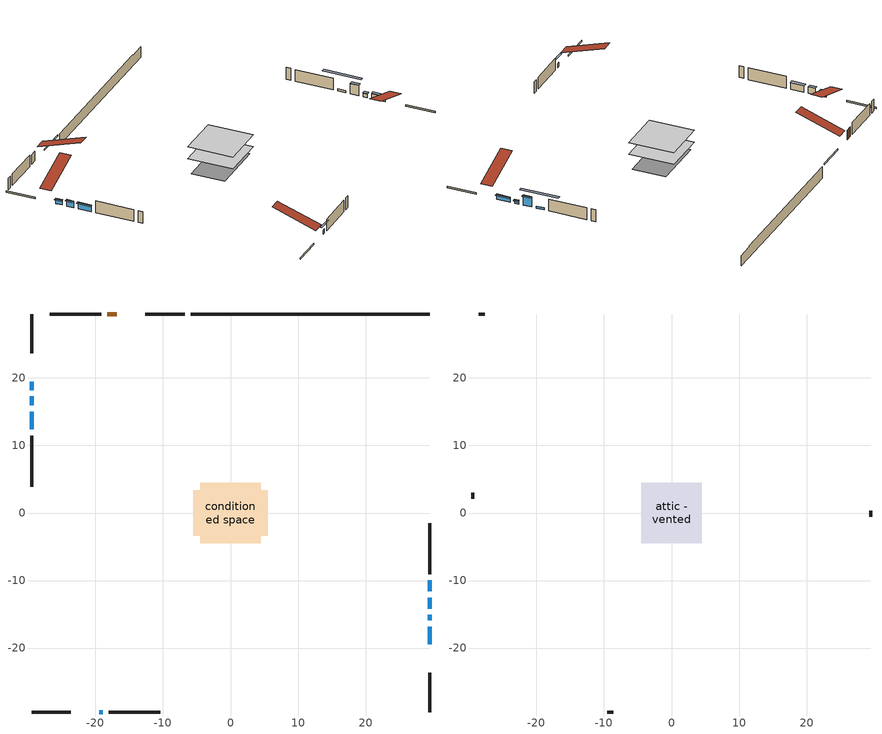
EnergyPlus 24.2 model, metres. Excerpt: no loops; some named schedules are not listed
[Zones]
conditioned space
 floor adiabatic (AdiabaticFloorConstruction): -4.48,-4.48 -4.48,4.48 4.48,4.48 4.48,-4.48 z0.61
 floor foundation (Slab1 construction): -5.49,-3.35 -5.49,3.35 5.49,3.35 5.49,-3.35 z-1.73
 wall outside (RimJoist1 construction): -6.81,29.47 -12.65,29.47 / -29.47,-29.47 -23.64,-29.47 / -29.47,29.47 -29.47,23.64 / 29.47,-29.47 29.47,-23.64 z0.61:0.91
 wall outside (AdiabaticWallConstruction 1): -16.81,29.47 -18.24,29.47 z0.61:2.64
 wall outside (AdiabaticWallConstruction): -19.47,-29.47 -18.94,-29.47 z0.61:1.45; 29.47,-19.47 29.47,-16.83 / -29.47,19.47 -29.47,18.2 z0.61:1.63; 29.47,-15.9 29.47,-15.09 z0.61:1.32; 29.47,-14.16 29.47,-12.54 z0.61:2.72; -29.47,17.27 -29.47,15.95 / -29.47,15.02 -29.47,12.41 z0.61:1.93; 29.47,-11.61 29.47,-9.98 z0.61:1.02
 wall outside (Wall1 construction): -19.17,29.47 -26.74,29.47 / -18.01,-29.47 -10.44,-29.47 / -29.47,11.48 -29.47,3.91 / 29.47,-9.05 29.47,-1.48 z0.61:3.05
 wall foundation (FoundationWall1 construction): -5.88,29.47,-1.73 -5.88,29.47,0.61 25.94,29.47,0.61 25.94,29.47,0.42 29.47,29.47,0.42 29.47,29.47,-1.73
 window (WindowConstruction 6): -19.47,-29.47 -18.94,-29.47 z0.61:1.45
 window (WindowConstruction): 29.47,-19.47 29.47,-16.83 z0.61:1.62
 window (WindowConstruction 1): 29.47,-15.9 29.47,-15.09 z0.61:1.32
 window (WindowConstruction 2): 29.47,-14.16 29.47,-12.54 z0.61:2.72
 window (WindowConstruction 3): -29.47,19.47 -29.47,18.2 z0.61:1.62
 window (WindowConstruction 4): -29.47,17.27 -29.47,15.95 z0.61:1.93
 window (WindowConstruction 5): -29.47,15.02 -29.47,12.41 z0.61:1.93
 window (WindowConstruction 7): 29.47,-11.61 29.47,-9.98 z0.61:1.02
 door (Door): -16.81,29.47 -18.24,29.47 z0.61:2.64
 ceiling adiabatic (AdiabaticFloorConstruction): 4.48,-4.48 4.48,4.48 -4.48,4.48 -4.48,-4.48 z0.61
attic - vented
 floor to conditioned space (Floor1 construction Reversed): -4.5,-4.5 -4.5,4.5 4.5,4.5 4.5,-4.5 z3.05
 wall outside (Wall2 construction): -27.66,29.47 -28.55,29.47 / -9.51,-29.47 -8.63,-29.47 / -29.47,2.98 -29.47,2.1 / 29.47,-0.55 29.47,0.33 z0.61:3.05
 roof outside (Roof1 construction): -15.89,29.47,3.05 -15.89,20.71,5.97 -13.57,20.71,5.97 -13.57,29.47,3.05; -20.4,-29.47,3.05 -20.4,-20.71,5.97 -22.71,-20.71,5.97 -22.71,-29.47,3.05; -29.47,20.4,3.05 -20.71,20.4,5.97 -20.71,22.71,5.97 -29.47,22.71,3.05; 29.47,-20.4,3.05 20.71,-20.4,5.97 20.71,-22.71,5.97 29.47,-22.71,3.05
shading: -17.72,-29.47 -20.69,-29.47 -20.69,-29.77 -17.72,-29.77 z2.67; 29.47,-16.77 29.47,-19.53 30.08,-19.53 30.08,-16.77 z1.69; 29.47,-15.03 29.47,-15.96 30.08,-15.96 30.08,-15.03 z1.38; 29.47,-12.48 29.47,-14.22 30.08,-14.22 30.08,-12.48 z2.78; -29.47,18.14 -29.47,19.53 -30.08,19.53 -30.08,18.14 z1.69; -29.47,15.89 -29.47,17.33 -30.08,17.33 -30.08,15.89 z1.99; -29.47,12.35 -29.47,15.08 -30.08,15.08 -30.08,12.35 z1.99; 29.47,-6.93 29.47,-14.66 30.08,-14.66 30.08,-6.93 z4.07
[Building]
Building 1: Terrain=Suburbs
[Site:Location]
Yorkton_SK: Latitude {deg}=51.26; Longitude {deg}=-102.46; Time Zone {hr}=-6; Elevation {m}=498; Keep Site Location Information=Yes
[Site:GroundTemperature:Shallow]
-4.19528, -6.84742, -7.05981, -5.80124, -0.748752, 4.2802, 8.64002, 11.4019, 11.6365, 9.39021, 5.14156, 0.266876
[Site:WaterMainsTemperature]
Calculation Method=Schedule; Temperature Schedule=mains temperature schedule
[Material] Roughness=Rough; Thermal Absorptance=0.9
Name | Thickness {m} | Conductivity {W/m-K} | Density {kg/m3} | Specific Heat {J/kg-K} | Solar Absorptance | Visible Absorptance
asphalt or fiberglass shingles | 0.00635 | 0.162714 | 1121.4 | 1465.45 | 0.84 | 0.84
ceiling loosefill ins | 0.0846667 | 0.0480833 | 16.02 | 1046.75 | 0.7 | 0.7
ceiling stud and cavity | 0.1397 | 0.084762 | 65.682 | 1177.47 | 0.7 | 0.7
concrete 4.0 in. | 0.1016 | 1.803125 | 2242.8 | 837.4 | 0.7 | 0.7
concrete 8.0 in. | 0.2032 | 1.803125 | 2242.8 | 837.4 | 0.7 | 0.7
door material | 0.04445 | 0.0451087 | 512.64 | 1214.23 | 0.7 | 0.7
floor covering | 0.0127 | 0.0433444 | 54.468 | 1339.84 | 0.6 | 0.6
floor rigid ins; wall rigid ins | 0.512978 | 0.029427 | 32.04 | 1214.23 | 0.7 | 0.7
floor stud and cavity | 0.1397 | 1.75129 | 37.0049 | 1207.88 | 0.7 | 0.7
furniture material conditioned space 1 | 0.1524 | 0.115458 | 640.8 | 1214.23 | 0.6 | 0.6
gypsum board | 0.0127 | 0.160291 | 801 | 837.4 | 0.6 | 0.6
osb sheathing 0.5 in. | 0.0127 | 0.115458 | 512.64 | 1214.23 | 0.7 | 0.7
osb sheathing 0.75 in. | 0.01905 | 0.115458 | 512.64 | 1214.23 | 0.7 | 0.7
osb sheathing 2.0 in. | 0.0508 | 0.115458 | 512.64 | 1214.23 | 0.7 | 0.7
rim joist stud and cavity | 0.0508 | 0.0495211 | 125.044 | 1163.47 | 0.6 | 0.6
wall stud and cavity | 0.1397 | 0.0921469 | 139.0536 | 1170.24 | 0.7 | 0.7
wall stud and cavity 1 | 0.0889 | 6.1454 | 50.32683 | 1063.81 | 0.6 | 0.6
wall stud and cavity 2 | 0.0889 | 0.380278 | 52.3479 | 1209.89 | 0.7 | 0.7
wall stud and cavity 3 | 0.0889 | 0.391764 | 83.0341 | 1211.67 | 0.7 | 0.7
wood siding | 0.0254 | 0.102417 | 544.68 | 1172.36 | 0 | 0
wood siding 1 | 0.00254 | 0.102417 | 544.68 | 1172.36 | 0 | 0
wood siding 2; wood siding 3; wood siding 4 | 0.0254 | 0.102417 | 544.68 | 1172.36 | 0.7 | 0.7
[WindowMaterial:SimpleGlazingSystem]
Name | U-Factor {W/m2-K} | Solar Heat Gain Coefficient
WindowMaterial | 2.78222 | 0.56
WindowMaterial 1 | 2.765186 | 0.46
WindowMaterial 2 | 3.03319 | 0.6
WindowMaterial 3 | 2.78222 | 0.55
WindowMaterial 4 | 2.912814 | 0.67
WindowMaterial 5 | 2.89067 | 0.69
WindowMaterial 6 | 2.87818 | 0.59
WindowMaterial 7 | 3.02467 | 0.56
[Construction]
AdiabaticFloorConstruction: floor stud and cavity, floor rigid ins, osb sheathing 0.75 in., floor covering
AdiabaticWallConstruction: wood siding 3, wall rigid ins, wall stud and cavity 2, gypsum board
AdiabaticWallConstruction 1: wood siding 4, wall rigid ins, wall stud and cavity 2, gypsum board
Door: door material
Floor1 construction Reversed: gypsum board, ceiling stud and cavity, ceiling loosefill ins
FoundationWall1 construction: concrete 8.0 in.
furniture construction conditioned space 1: furniture material conditioned space 1
PartitionWallConstruction: gypsum board, wall stud and cavity 3, gypsum board
RimJoist1 construction: wood siding 2, osb sheathing 2.0 in., rim joist stud and cavity
Roof1 construction: asphalt or fiberglass shingles
Slab1 construction: concrete 4.0 in.
Wall1 construction: wood siding, osb sheathing 0.5 in., wall stud and cavity, gypsum board
Wall2 construction: wood siding 1, wall stud and cavity 1
WindowConstruction: WindowMaterial
WindowConstruction 1: WindowMaterial 1
WindowConstruction 2: WindowMaterial 2
WindowConstruction 3: WindowMaterial 3
WindowConstruction 4: WindowMaterial 4
WindowConstruction 5: WindowMaterial 5
WindowConstruction 6: WindowMaterial 6
WindowConstruction 7: WindowMaterial 7
[Zone] Multiplier=1; Part of Total Floor Area=Yes
Name | Volume {m3}
attic - vented | 38.4288
conditioned space | 384.5
[Space]
Name | Zone | Volume {m3}
attic - vented 1 | attic - vented | 38.4288
conditioned space 1 | conditioned space | 384.5
[ZoneInfiltration:EffectiveLeakageArea]
infil attic - vented 1: Zone or Space=attic - vented 1; Schedule=Always On Discrete; Effective Air Leakage Area {cm2}=2817.74; Stack Coefficient=0.000372766; Wind Coefficient=1.30448e-05
[ZoneMixing]
whole house fan mix: Zone or Space=attic - vented; Schedule=Always On Continuous; Design Flow Rate Calculation Method=Flow/Zone; Design Flow Rate {m3/s}=0; Source Zone or Space=conditioned space
[SurfaceProperty:ExposedFoundationPerimeter]
Slab1: Exposed Perimeter Calculation Method=TotalExposedPerimeter; Total Exposed Perimeter {m}=35.357
[InternalMass] Zone or ZoneList=conditioned space; Space or SpaceList=conditioned space 1
Name | Construction | Surface Area {m2}
furniture mass conditioned space 1 | furniture construction conditioned space 1 | 61.52
partition wall mass | PartitionWallConstruction | 153.8
[Lights]
interior lighting: Zone or ZoneList or Space or SpaceList=conditioned space 1; Schedule=interior lighting schedule; Design Level Calculation Method=LightingLevel; Lighting Level {W}=343.2; Return Air Fraction=0; Fraction Radiant=0.6; Fraction Visible=0.2; Fraction Replaceable=1
[People]
occupants: Zone or ZoneList or Space or SpaceList=conditioned space 1; Number of People Schedule=occupants schedule; Number of People Calculation Method=People; Number of People=3; Fraction Radiant=0.314171; Sensible Heat Fraction=0.56303; Activity Level Schedule=occupants activity schedule; Carbon Dioxide Generation Rate {m3/s-W}=0; Enable ASHRAE 55 Comfort Warnings=No; Mean Radiant Temperature Calculation Type=EnclosureAveraged
[ElectricEquipment] Zone or ZoneList or Space or SpaceList=conditioned space 1; Design Level Calculation Method=EquipmentLevel
Name | Schedule | Design Level {W} | Fraction Latent | Fraction Radiant | Fraction Lost
clothes dryer | clothes dryer schedule | 140.772 | 0.015 | 0.081 | 0.85
clothes washer | clothes washer schedule | 32.1985 | 0.03 | 0.162 | 0.7
cooking range | cooking range schedule | 215.147 | 0.08 | 0.432 | 0.2
dishwasher | dishwasher schedule | 66.8632 | 0.3 | 0.18 | 0.4
fridge | fridge schedule | 72.9452 | 0 | 0.6 | 0
mech vent house fan | mech vent house fan schedule | 0 | 0 | 0 | 1
mech vent house fan cfis | mech vent house fan cfis schedule | 0 | 0 | 0 | 0
misc plug loads | misc plug loads schedule | 494.7 | 0.045 | 0.513 | 0.1
whole house fan | Always On Discrete | 0 | 0 | 0 | 1
[OtherEquipment] Zone or ZoneList or Space or SpaceList=conditioned space 1; Design Level Calculation Method=EquipmentLevel
Name | Fuel Type | Schedule | Design Level {W} | Fraction Latent | Fraction Radiant | Fraction Lost
clothes dryer 1 | Electricity | clothes dryer schedule | 0 | 0.015 | 0.081 | 0.85
cooking range 1 | Electricity | cooking range schedule | 0 | 0.08 | 0.432 | 0.2
general water use latent | None | general water use schedule | 62.594 | 1 | 0 | 0
general water use sensible | None | general water use schedule | -61.6891 | 0 | 0.6 | 0
mech vent house fan latent load | None | Always On Discrete | 0 | 1 | 0 | 0
mech vent house fan sensible load | None | Always On Discrete | 0 | 0 | 0 | 0
water heater energy adjustment1 | NaturalGas | Always On Discrete | 0.01 | 0 | 0 | 1
[ZoneInfiltration:DesignFlowRate] Zone or ZoneList or Space or SpaceList=conditioned space 1; Schedule=Always On Discrete; Design Flow Rate Calculation Method=Flow/Zone; Design Flow Rate {m3/s}=0
infil flow; natural vent flow; whole house fan flow
[AvailabilityManager:Scheduled]
furnace airloop Availability Manager: Schedule=Always On Discrete
[Foundation:Kiva]
Foundation Kiva 1: Initial Indoor Air Temperature {C}=21; Wall Height Above Grade {m}=0.609996; Wall Depth Below Slab {m}=0.2032
[Foundation:Kiva:Settings]
Soil Conductivity {W/m-K}=0.849921; Soil Density {kg/m3}=1842.3; Soil Specific Heat {J/kg-K}=418.7; Ground Solar Absorptivity=0.9; Ground Thermal Absorptivity=0.9; Ground Surface Roughness {m}=0.03; Far-Field Width {m}=40; Deep-Ground Boundary Condition=ZeroFlux; Deep-Ground Depth {m}=40; Minimum Cell Dimension {m}=0.2; Maximum Cell Growth Coefficient=3; Simulation Timestep=Timestep
[Exterior:Lights]
exterior lighting: Schedule=exterior lighting schedule; Design Level {W}=75.6
[EnergyManagementSystem:GlobalVariable]
furnace_airloop_Fan_RTF
infil_program_Qfan
infil_program_Qinf
natural_vent_program_Qnv
natural_vent_program_Qwhf
[EnergyManagementSystem:Sensor]
Name | Output:Variable or Output:Meter Index Key | Output:Variable or Output:Meter
airflow_gain | infil flow | Infiltration Sensible Heat Gain Energy
airflow_gain_1 | natural vent flow | Infiltration Sensible Heat Gain Energy
airflow_gain_2 | whole house fan flow | Infiltration Sensible Heat Gain Energy
airflow_loss | infil flow | Infiltration Sensible Heat Loss Energy
airflow_loss_1 | natural vent flow | Infiltration Sensible Heat Loss Energy
airflow_loss_2 | whole house fan flow | Infiltration Sensible Heat Loss Energy
clg_load_cond |  | Cooling:EnergyTransfer:Zone:CONDITIONED SPACE
clg_sp_s; clg_sp_s_1 | cooling setpoint | Schedule Value
clothes_dryer_exhaust_0_sch_s | clothes dryer exhaust 0 schedule | Schedule Value
cool_season | cooling season schedule | Schedule Value
htg_load_cond |  | Heating:EnergyTransfer:Zone:CONDITIONED SPACE
htg_sp_s; htg_sp_s_1 | heating setpoint | Schedule Value
ig_ee_conv | clothes dryer | Electric Equipment Convective Heating Energy
ig_ee_conv_2 | cooking range | Electric Equipment Convective Heating Energy
ig_ee_conv_4 | fridge | Electric Equipment Convective Heating Energy
ig_ee_conv_5 | misc plug loads | Electric Equipment Convective Heating Energy
ig_ee_conv_6 | whole house fan | Electric Equipment Convective Heating Energy
ig_ee_rad | clothes dryer | Electric Equipment Radiant Heating Energy
ig_ee_rad_2 | cooking range | Electric Equipment Radiant Heating Energy
ig_ee_rad_4 | fridge | Electric Equipment Radiant Heating Energy
ig_ee_rad_5 | misc plug loads | Electric Equipment Radiant Heating Energy
ig_ee_rad_6 | whole house fan | Electric Equipment Radiant Heating Energy
ig_lgt_conv | interior lighting | Lights Convective Heating Energy
ig_lgt_rad | interior lighting | Lights Radiant Heating Energy
ig_lgt_vis | interior lighting | Lights Visible Radiation Heating Energy
ig_oe_conv | clothes dryer 1 | Other Equipment Convective Heating Energy
ig_oe_conv_1 | cooking range 1 | Other Equipment Convective Heating Energy
ig_oe_conv_2 | general water use latent | Other Equipment Convective Heating Energy
ig_oe_conv_3 | general water use sensible | Other Equipment Convective Heating Energy
ig_oe_conv_4 | water heater energy adjustment1 | Other Equipment Convective Heating Energy
ig_oe_rad | clothes dryer 1 | Other Equipment Radiant Heating Energy
ig_oe_rad_1 | cooking range 1 | Other Equipment Radiant Heating Energy
ig_oe_rad_2 | general water use latent | Other Equipment Radiant Heating Energy
ig_oe_rad_3 | general water use sensible | Other Equipment Radiant Heating Energy
ig_oe_rad_4 | water heater energy adjustment1 | Other Equipment Radiant Heating Energy
ig_ppl_conv | occupants | People Convective Heating Energy
ig_ppl_rad | occupants | People Radiant Heating Energy
im_conv | furniture mass conditioned space 1 | Surface Inside Face Convection Heat Gain Energy
im_conv_1 | partition wall mass | Surface Inside Face Convection Heat Gain Energy
im_ig | furniture mass conditioned space 1 | Surface Inside Face Internal Gains Radiation Heat Gain Energy
im_ig_1 | partition wall mass | Surface Inside Face Internal Gains Radiation Heat Gain Energy
im_lgt | furniture mass conditioned space 1 | Surface Inside Face Lights Radiation Heat Gain Energy
im_lgt_1 | partition wall mass | Surface Inside Face Lights Radiation Heat Gain Energy
im_sol | furniture mass conditioned space 1 | Surface Inside Face Solar Radiation Heat Gain Energy
im_sol_1 | partition wall mass | Surface Inside Face Solar Radiation Heat Gain Energy
im_surf | furniture mass conditioned space 1 | Surface Inside Face Net Surface Thermal Radiation Heat Gain Energy
im_surf_1 | partition wall mass | Surface Inside Face Net Surface Thermal Radiation Heat Gain Energy
mv_conv | mech vent house fan | Electric Equipment Convective Heating Energy
mv_conv_1 | mech vent house fan cfis | Electric Equipment Convective Heating Energy
mv_conv_2 | mech vent house fan latent load | Other Equipment Convective Heating Energy
mv_conv_3 | mech vent house fan sensible load | Other Equipment Convective Heating Energy
mv_rad | mech vent house fan | Electric Equipment Radiant Heating Energy
mv_rad_1 | mech vent house fan cfis | Electric Equipment Radiant Heating Energy
mv_rad_2 | mech vent house fan latent load | Other Equipment Radiant Heating Energy
mv_rad_3 | mech vent house fan sensible load | Other Equipment Radiant Heating Energy
natural_vent_s | natural vent schedule | Schedule Value
out_pb_s |  | Site Outdoor Air Barometric Pressure
out_wt_s |  | Site Outdoor Air Humidity Ratio
site_vw_s |  | Site Wind Speed
ss_back_out | Window1 | Surface Window Shortwave from Zone Back Out Window Heat Transfer Rate
ss_back_out_1 | Window2 | Surface Window Shortwave from Zone Back Out Window Heat Transfer Rate
ss_back_out_2 | Window4 | Surface Window Shortwave from Zone Back Out Window Heat Transfer Rate
ss_back_out_3 | Window5 | Surface Window Shortwave from Zone Back Out Window Heat Transfer Rate
ss_back_out_4 | Window6 | Surface Window Shortwave from Zone Back Out Window Heat Transfer Rate
ss_back_out_5 | Window7 | Surface Window Shortwave from Zone Back Out Window Heat Transfer Rate
ss_back_out_6 | Window8 | Surface Window Shortwave from Zone Back Out Window Heat Transfer Rate
ss_back_out_7 | Window9 | Surface Window Shortwave from Zone Back Out Window Heat Transfer Rate
ss_conv | Door1 | Surface Inside Face Convection Heat Gain Energy
ss_conv_1 | Window1 | Surface Inside Face Convection Heat Gain Energy
ss_conv_2 | Window2 | Surface Inside Face Convection Heat Gain Energy
ss_conv_3 | Window4 | Surface Inside Face Convection Heat Gain Energy
ss_conv_4 | Window5 | Surface Inside Face Convection Heat Gain Energy
ss_conv_5 | Window6 | Surface Inside Face Convection Heat Gain Energy
ss_conv_6 | Window7 | Surface Inside Face Convection Heat Gain Energy
ss_conv_7 | Window8 | Surface Inside Face Convection Heat Gain Energy
ss_conv_8 | Window9 | Surface Inside Face Convection Heat Gain Energy
ss_ig | Door1 | Surface Inside Face Internal Gains Radiation Heat Gain Energy
ss_ig_1 | Window1 | Surface Inside Face Internal Gains Radiation Heat Gain Energy
ss_ig_2 | Window2 | Surface Inside Face Internal Gains Radiation Heat Gain Energy
ss_ig_3 | Window4 | Surface Inside Face Internal Gains Radiation Heat Gain Energy
ss_ig_4 | Window5 | Surface Inside Face Internal Gains Radiation Heat Gain Energy
ss_ig_5 | Window6 | Surface Inside Face Internal Gains Radiation Heat Gain Energy
ss_ig_6 | Window7 | Surface Inside Face Internal Gains Radiation Heat Gain Energy
ss_ig_7 | Window8 | Surface Inside Face Internal Gains Radiation Heat Gain Energy
ss_ig_8 | Window9 | Surface Inside Face Internal Gains Radiation Heat Gain Energy
ss_lgt | Door1 | Surface Inside Face Lights Radiation Heat Gain Energy
ss_sol | Door1 | Surface Inside Face Solar Radiation Heat Gain Energy
ss_surf | Door1 | Surface Inside Face Net Surface Thermal Radiation Heat Gain Energy
ss_surf_1 | Window1 | Surface Inside Face Net Surface Thermal Radiation Heat Gain Energy
ss_surf_2 | Window2 | Surface Inside Face Net Surface Thermal Radiation Heat Gain Energy
ss_surf_3 | Window4 | Surface Inside Face Net Surface Thermal Radiation Heat Gain Energy
ss_surf_4 | Window5 | Surface Inside Face Net Surface Thermal Radiation Heat Gain Energy
ss_surf_5 | Window6 | Surface Inside Face Net Surface Thermal Radiation Heat Gain Energy
ss_surf_6 | Window7 | Surface Inside Face Net Surface Thermal Radiation Heat Gain Energy
ss_surf_7 | Window8 | Surface Inside Face Net Surface Thermal Radiation Heat Gain Energy
ss_surf_8 | Window9 | Surface Inside Face Net Surface Thermal Radiation Heat Gain Energy
ss_trans_in | Window1 | Surface Window Transmitted Solar Radiation Rate
ss_trans_in_1 | Window2 | Surface Window Transmitted Solar Radiation Rate
ss_trans_in_2 | Window4 | Surface Window Transmitted Solar Radiation Rate
ss_trans_in_3 | Window5 | Surface Window Transmitted Solar Radiation Rate
ss_trans_in_4 | Window6 | Surface Window Transmitted Solar Radiation Rate
ss_trans_in_5 | Window7 | Surface Window Transmitted Solar Radiation Rate
ss_trans_in_6 | Window8 | Surface Window Transmitted Solar Radiation Rate
ss_trans_in_7 | Window9 | Surface Window Transmitted Solar Radiation Rate
ss_trans_out | Window1 | Surface Inside Face Initial Transmitted Diffuse Transmitted Out Window Solar Radiation Rate
ss_trans_out_1 | Window2 | Surface Inside Face Initial Transmitted Diffuse Transmitted Out Window Solar Radiation Rate
ss_trans_out_2 | Window4 | Surface Inside Face Initial Transmitted Diffuse Transmitted Out Window Solar Radiation Rate
ss_trans_out_3 | Window5 | Surface Inside Face Initial Transmitted Diffuse Transmitted Out Window Solar Radiation Rate
ss_trans_out_4 | Window6 | Surface Inside Face Initial Transmitted Diffuse Transmitted Out Window Solar Radiation Rate
ss_trans_out_5 | Window7 | Surface Inside Face Initial Transmitted Diffuse Transmitted Out Window Solar Radiation Rate
ss_trans_out_6 | Window8 | Surface Inside Face Initial Transmitted Diffuse Transmitted Out Window Solar Radiation Rate
ss_trans_out_7 | Window9 | Surface Inside Face Initial Transmitted Diffuse Transmitted Out Window Solar Radiation Rate
s_conv | Floor1 | Surface Inside Face Convection Heat Gain Energy
s_conv_1 | FoundationWall1 | Surface Inside Face Convection Heat Gain Energy
s_conv_10 | Wall1:180 | Surface Inside Face Convection Heat Gain Energy
s_conv_11 | Wall1:270 | Surface Inside Face Convection Heat Gain Energy
s_conv_12 | Wall1:90 | Surface Inside Face Convection Heat Gain Energy
s_conv_2 | inferred conditioned ceiling | Surface Inside Face Convection Heat Gain Energy
s_conv_3 | inferred conditioned floor | Surface Inside Face Convection Heat Gain Energy
s_conv_4 | RimJoist1:0 | Surface Inside Face Convection Heat Gain Energy
s_conv_5 | RimJoist1:180 | Surface Inside Face Convection Heat Gain Energy
s_conv_6 | RimJoist1:270 | Surface Inside Face Convection Heat Gain Energy
s_conv_7 | RimJoist1:90 | Surface Inside Face Convection Heat Gain Energy
s_conv_8 | Slab1 | Surface Inside Face Convection Heat Gain Energy
s_conv_9 | Wall1:0 | Surface Inside Face Convection Heat Gain Energy
s_ig | Floor1 | Surface Inside Face Internal Gains Radiation Heat Gain Energy
s_ig_1 | FoundationWall1 | Surface Inside Face Internal Gains Radiation Heat Gain Energy
s_ig_10 | Wall1:180 | Surface Inside Face Internal Gains Radiation Heat Gain Energy
s_ig_11 | Wall1:270 | Surface Inside Face Internal Gains Radiation Heat Gain Energy
s_ig_12 | Wall1:90 | Surface Inside Face Internal Gains Radiation Heat Gain Energy
s_ig_2 | inferred conditioned ceiling | Surface Inside Face Internal Gains Radiation Heat Gain Energy
s_ig_3 | inferred conditioned floor | Surface Inside Face Internal Gains Radiation Heat Gain Energy
s_ig_4 | RimJoist1:0 | Surface Inside Face Internal Gains Radiation Heat Gain Energy
s_ig_5 | RimJoist1:180 | Surface Inside Face Internal Gains Radiation Heat Gain Energy
s_ig_6 | RimJoist1:270 | Surface Inside Face Internal Gains Radiation Heat Gain Energy
s_ig_7 | RimJoist1:90 | Surface Inside Face Internal Gains Radiation Heat Gain Energy
s_ig_8 | Slab1 | Surface Inside Face Internal Gains Radiation Heat Gain Energy
s_ig_9 | Wall1:0 | Surface Inside Face Internal Gains Radiation Heat Gain Energy
s_lgt | Floor1 | Surface Inside Face Lights Radiation Heat Gain Energy
s_lgt_1 | FoundationWall1 | Surface Inside Face Lights Radiation Heat Gain Energy
s_lgt_10 | Wall1:180 | Surface Inside Face Lights Radiation Heat Gain Energy
s_lgt_11 | Wall1:270 | Surface Inside Face Lights Radiation Heat Gain Energy
s_lgt_12 | Wall1:90 | Surface Inside Face Lights Radiation Heat Gain Energy
s_lgt_2 | inferred conditioned ceiling | Surface Inside Face Lights Radiation Heat Gain Energy
s_lgt_3 | inferred conditioned floor | Surface Inside Face Lights Radiation Heat Gain Energy
s_lgt_4 | RimJoist1:0 | Surface Inside Face Lights Radiation Heat Gain Energy
s_lgt_5 | RimJoist1:180 | Surface Inside Face Lights Radiation Heat Gain Energy
s_lgt_6 | RimJoist1:270 | Surface Inside Face Lights Radiation Heat Gain Energy
s_lgt_7 | RimJoist1:90 | Surface Inside Face Lights Radiation Heat Gain Energy
s_lgt_8 | Slab1 | Surface Inside Face Lights Radiation Heat Gain Energy
s_lgt_9 | Wall1:0 | Surface Inside Face Lights Radiation Heat Gain Energy
s_sol | Floor1 | Surface Inside Face Solar Radiation Heat Gain Energy
s_sol_1 | FoundationWall1 | Surface Inside Face Solar Radiation Heat Gain Energy
s_sol_10 | Wall1:180 | Surface Inside Face Solar Radiation Heat Gain Energy
s_sol_11 | Wall1:270 | Surface Inside Face Solar Radiation Heat Gain Energy
s_sol_12 | Wall1:90 | Surface Inside Face Solar Radiation Heat Gain Energy
s_sol_2 | inferred conditioned ceiling | Surface Inside Face Solar Radiation Heat Gain Energy
s_sol_3 | inferred conditioned floor | Surface Inside Face Solar Radiation Heat Gain Energy
s_sol_4 | RimJoist1:0 | Surface Inside Face Solar Radiation Heat Gain Energy
s_sol_5 | RimJoist1:180 | Surface Inside Face Solar Radiation Heat Gain Energy
s_sol_6 | RimJoist1:270 | Surface Inside Face Solar Radiation Heat Gain Energy
s_sol_7 | RimJoist1:90 | Surface Inside Face Solar Radiation Heat Gain Energy
s_sol_8 | Slab1 | Surface Inside Face Solar Radiation Heat Gain Energy
s_sol_9 | Wall1:0 | Surface Inside Face Solar Radiation Heat Gain Energy
s_surf | Floor1 | Surface Inside Face Net Surface Thermal Radiation Heat Gain Energy
s_surf_1 | FoundationWall1 | Surface Inside Face Net Surface Thermal Radiation Heat Gain Energy
s_surf_10 | Wall1:180 | Surface Inside Face Net Surface Thermal Radiation Heat Gain Energy
s_surf_11 | Wall1:270 | Surface Inside Face Net Surface Thermal Radiation Heat Gain Energy
s_surf_12 | Wall1:90 | Surface Inside Face Net Surface Thermal Radiation Heat Gain Energy
s_surf_2 | inferred conditioned ceiling | Surface Inside Face Net Surface Thermal Radiation Heat Gain Energy
